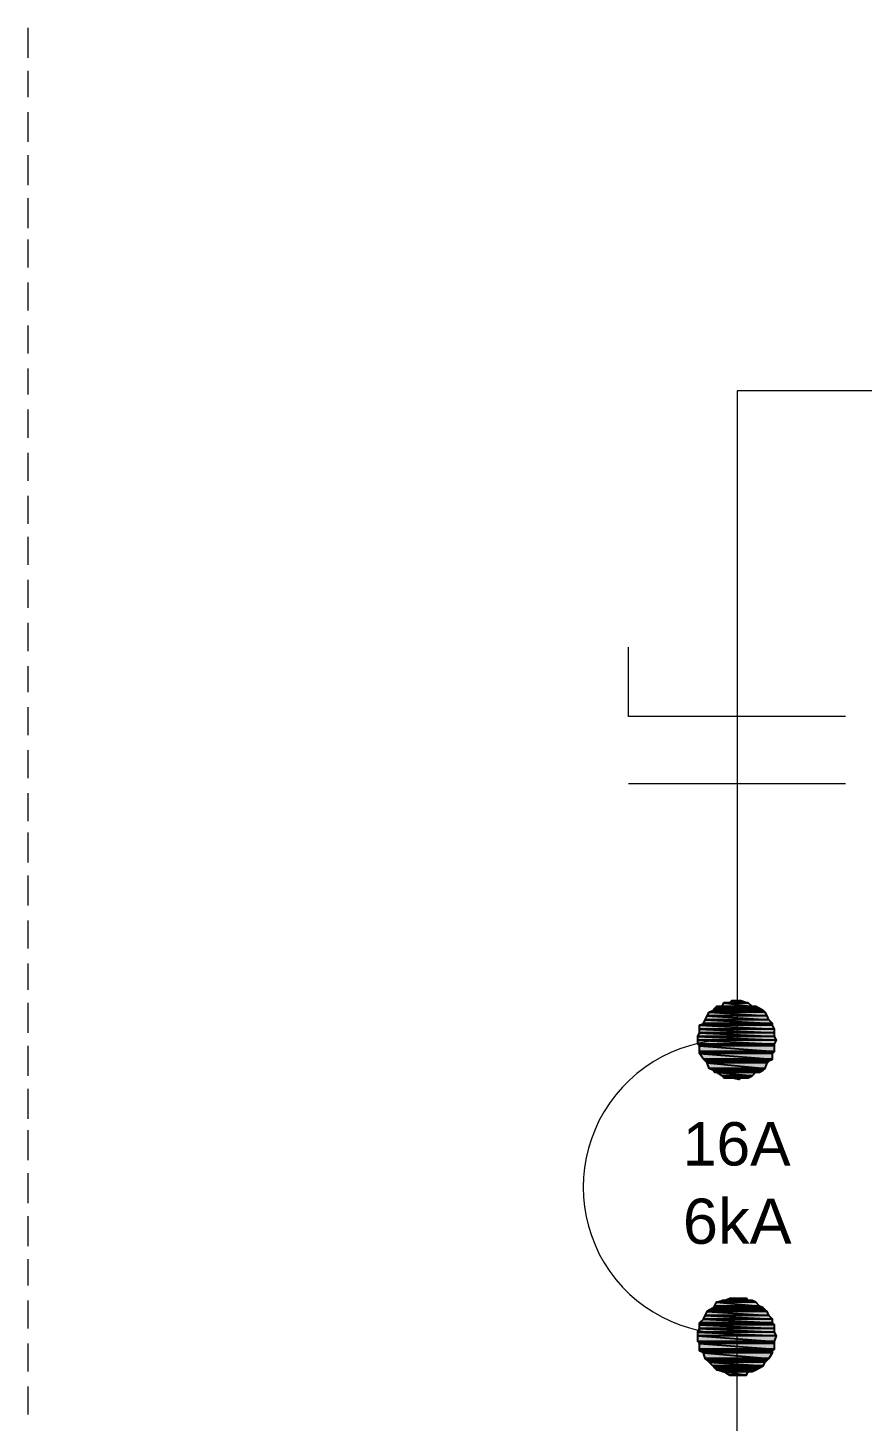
# Model space of a CAD drawing. Header units: millimetres. Extents: x 50 to 186, y -32 to 33.
# Drawn here: x 90.238 to 91.713, y 26.065 to 28.528 of the extents above; entities that cross this region are included whole.
import ezdxf

# ---------------------------------------------------------------- set-up
doc = ezdxf.new("R2010")
doc.units = ezdxf.units.MM
doc.layers.get('0').update_dxf_attribs({"lineweight": 30})
doc.styles.add('Arial0', font='arial.ttf', dxfattribs={"height": 3.14658})

msp = doc.modelspace()

# ---------------------------------------------------------------- hatches: boundary and pattern name
at = {"true_color": 0x000007}
h = msp.add_hatch(color=7, dxfattribs=at)
h.paths.add_polyline_path([(91.5251, 26.7976), (91.4556, 26.7976), (91.5317, 26.7943)])
h.paths.add_polyline_path([(91.4556, 26.7976), (91.5317, 26.7943), (91.4523, 26.7943)])
h = msp.add_hatch(color=7, dxfattribs=at)
h.paths.add_polyline_path([(91.5118, 26.8042), (91.4688, 26.8042), (91.5184, 26.7976)])
h.paths.add_polyline_path([(91.4688, 26.8042), (91.5184, 26.7976), (91.4655, 26.7976)])
h = msp.add_hatch(color=7, dxfattribs=at)
h.paths.add_polyline_path([(91.4986, 26.8075), (91.4821, 26.8075), (91.5085, 26.8042)])
h.paths.add_polyline_path([(91.4821, 26.8075), (91.5085, 26.8042), (91.4788, 26.8042)])
h = msp.add_hatch(color=7, dxfattribs=at)
h.paths.add_polyline_path([(91.5482, 26.7744), (91.4357, 26.7744), (91.5548, 26.7678)])
h.paths.add_polyline_path([(91.4357, 26.7744), (91.5548, 26.7678), (91.4324, 26.7678)])
h = msp.add_hatch(color=7, dxfattribs=at)
h.paths.add_polyline_path([(91.5449, 26.781), (91.4391, 26.781), (91.5482, 26.7744)])
h.paths.add_polyline_path([(91.4391, 26.781), (91.5482, 26.7744), (91.4357, 26.7744)])
h = msp.add_hatch(color=7, dxfattribs=at)
h.paths.add_polyline_path([(91.5416, 26.7876), (91.4424, 26.7876), (91.5449, 26.781)])
h.paths.add_polyline_path([(91.4424, 26.7876), (91.5449, 26.781), (91.4391, 26.781)])
h = msp.add_hatch(color=7, dxfattribs=at)
h.paths.add_polyline_path([(91.5383, 26.7909), (91.449, 26.7909), (91.5416, 26.7876)])
h.paths.add_polyline_path([(91.449, 26.7909), (91.5416, 26.7876), (91.4424, 26.7876)])
h = msp.add_hatch(color=7, dxfattribs=at)
h.paths.add_polyline_path([(91.5317, 26.7943), (91.4523, 26.7943), (91.5383, 26.7909)])
h.paths.add_polyline_path([(91.4523, 26.7943), (91.5383, 26.7909), (91.449, 26.7909)])
h = msp.add_hatch(color=7, dxfattribs=at)
h.paths.add_polyline_path([(91.5581, 26.7513), (91.4258, 26.7513), (91.5581, 26.7446)])
h.paths.add_polyline_path([(91.4258, 26.7513), (91.5581, 26.7446), (91.4225, 26.7446)])
h = msp.add_hatch(color=7, dxfattribs=at)
h.paths.add_polyline_path([(91.5548, 26.7678), (91.4324, 26.7678), (91.5548, 26.7645)])
h.paths.add_polyline_path([(91.4324, 26.7678), (91.5548, 26.7645), (91.4258, 26.7645)])
h = msp.add_hatch(color=7, dxfattribs=at)
h.paths.add_polyline_path([(91.5548, 26.7645), (91.4258, 26.7645), (91.5581, 26.7579)])
h.paths.add_polyline_path([(91.4258, 26.7645), (91.5581, 26.7579), (91.4258, 26.7579)])
h = msp.add_hatch(color=7, dxfattribs=at)
h.paths.add_polyline_path([(91.5581, 26.7579), (91.4258, 26.7579), (91.5581, 26.7513)])
h.paths.add_polyline_path([(91.4258, 26.7579), (91.5581, 26.7513), (91.4258, 26.7513)])
h = msp.add_hatch(color=7, dxfattribs=at)
h.paths.add_polyline_path([(91.5581, 26.7446), (91.4225, 26.7446), (91.5615, 26.738)])
h.paths.add_polyline_path([(91.4225, 26.7446), (91.5615, 26.738), (91.4225, 26.738)])
h = msp.add_hatch(color=7, dxfattribs=at)
h.paths.add_polyline_path([(91.5615, 26.738), (91.4225, 26.738), (91.5581, 26.7314)])
h.paths.add_polyline_path([(91.4225, 26.738), (91.5581, 26.7314), (91.4225, 26.7314)])
h = msp.add_hatch(color=7, dxfattribs=at)
h.paths.add_polyline_path([(91.5581, 26.7314), (91.4225, 26.7314), (91.5581, 26.7281)])
h.paths.add_polyline_path([(91.4225, 26.7314), (91.5581, 26.7281), (91.4258, 26.7281)])
h = msp.add_hatch(color=7, dxfattribs=at)
h.paths.add_polyline_path([(91.5581, 26.7281), (91.4258, 26.7281), (91.5581, 26.7182)])
h.paths.add_polyline_path([(91.4258, 26.7281), (91.5581, 26.7182), (91.4258, 26.7182)])
h = msp.add_hatch(color=7, dxfattribs=at)
h.paths.add_polyline_path([(91.5581, 26.7182), (91.4258, 26.7182), (91.5548, 26.7149)])
h.paths.add_polyline_path([(91.4258, 26.7182), (91.5548, 26.7149), (91.4258, 26.7149)])
h = msp.add_hatch(color=7, dxfattribs=at)
h.paths.add_polyline_path([(91.5548, 26.7149), (91.4258, 26.7149), (91.5548, 26.7049)])
h.paths.add_polyline_path([(91.4258, 26.7149), (91.5548, 26.7049), (91.4324, 26.7049)])
h = msp.add_hatch(color=7, dxfattribs=at)
h.paths.add_polyline_path([(91.5548, 26.7049), (91.4324, 26.7049), (91.5482, 26.7016)])
h.paths.add_polyline_path([(91.4324, 26.7049), (91.5482, 26.7016), (91.4357, 26.7016)])
h = msp.add_hatch(color=7, dxfattribs=at)
h.paths.add_polyline_path([(91.5482, 26.7016), (91.4357, 26.7016), (91.5449, 26.6983)])
h.paths.add_polyline_path([(91.4357, 26.7016), (91.5449, 26.6983), (91.4391, 26.6983)])
h = msp.add_hatch(color=7, dxfattribs=at)
h.paths.add_polyline_path([(91.5449, 26.6983), (91.4391, 26.6983), (91.5416, 26.6884)])
h.paths.add_polyline_path([(91.4391, 26.6983), (91.5416, 26.6884), (91.4424, 26.6884)])
h = msp.add_hatch(color=7, dxfattribs=at)
h.paths.add_polyline_path([(91.5416, 26.6884), (91.4424, 26.6884), (91.5383, 26.6851)])
h.paths.add_polyline_path([(91.4424, 26.6884), (91.5383, 26.6851), (91.449, 26.6851)])
h = msp.add_hatch(color=7, dxfattribs=at)
h.paths.add_polyline_path([(91.5383, 26.6851), (91.449, 26.6851), (91.5317, 26.6818)])
h.paths.add_polyline_path([(91.449, 26.6851), (91.5317, 26.6818), (91.4523, 26.6818)])
h = msp.add_hatch(color=7, dxfattribs=at)
h.paths.add_polyline_path([(91.5251, 26.6818), (91.4556, 26.6818), (91.5184, 26.6752)])
h.paths.add_polyline_path([(91.4556, 26.6818), (91.5184, 26.6752), (91.4655, 26.6752)])
h = msp.add_hatch(color=7, dxfattribs=at)
h.paths.add_polyline_path([(91.5184, 26.6752), (91.4655, 26.6752), (91.5118, 26.6719)])
h.paths.add_polyline_path([(91.4655, 26.6752), (91.5118, 26.6719), (91.4688, 26.6719)])
h = msp.add_hatch(color=7, dxfattribs=at)
h.paths.add_polyline_path([(91.4788, 26.6719), (91.4821, 26.6719), (91.4986, 26.6719)])
h.paths.add_polyline_path([(91.4821, 26.6719), (91.4986, 26.6719), (91.4953, 26.6686)])
h = msp.add_hatch(color=7, dxfattribs=at)
h.paths.add_polyline_path([(91.5184, 26.2782), (91.4655, 26.2782), (91.5251, 26.2749)])
h.paths.add_polyline_path([(91.4655, 26.2782), (91.5251, 26.2749), (91.4556, 26.2749)])
h = msp.add_hatch(color=7, dxfattribs=at)
h.paths.add_polyline_path([(91.5085, 26.2815), (91.4788, 26.2815), (91.5118, 26.2782)])
h.paths.add_polyline_path([(91.4788, 26.2815), (91.5118, 26.2782), (91.4688, 26.2782)])
h = msp.add_hatch(color=7, dxfattribs=at)
h.paths.add_polyline_path([(91.5449, 26.2584), (91.4391, 26.2584), (91.5482, 26.2517)])
h.paths.add_polyline_path([(91.4391, 26.2584), (91.5482, 26.2517), (91.4357, 26.2517)])
h = msp.add_hatch(color=7, dxfattribs=at)
h.paths.add_polyline_path([(91.5416, 26.2617), (91.4424, 26.2617), (91.5449, 26.2584)])
h.paths.add_polyline_path([(91.4424, 26.2617), (91.5449, 26.2584), (91.4391, 26.2584)])
h = msp.add_hatch(color=7, dxfattribs=at)
h.paths.add_polyline_path([(91.5383, 26.265), (91.449, 26.265), (91.5416, 26.2617)])
h.paths.add_polyline_path([(91.449, 26.265), (91.5416, 26.2617), (91.4424, 26.2617)])
h = msp.add_hatch(color=7, dxfattribs=at)
h.paths.add_polyline_path([(91.5317, 26.2683), (91.4523, 26.2683), (91.5383, 26.265)])
h.paths.add_polyline_path([(91.4523, 26.2683), (91.5383, 26.265), (91.449, 26.265)])
h = msp.add_hatch(color=7, dxfattribs=at)
h.paths.add_polyline_path([(91.5251, 26.2749), (91.4556, 26.2749), (91.5317, 26.2683)])
h.paths.add_polyline_path([(91.4556, 26.2749), (91.5317, 26.2683), (91.4523, 26.2683)])
h = msp.add_hatch(color=7, dxfattribs=at)
h.paths.add_polyline_path([(91.5548, 26.2451), (91.4324, 26.2451), (91.5548, 26.2385)])
h.paths.add_polyline_path([(91.4324, 26.2451), (91.5548, 26.2385), (91.4258, 26.2385)])
h = msp.add_hatch(color=7, dxfattribs=at)
h.paths.add_polyline_path([(91.5548, 26.2385), (91.4258, 26.2385), (91.5581, 26.2352)])
h.paths.add_polyline_path([(91.4258, 26.2385), (91.5581, 26.2352), (91.4258, 26.2352)])
h = msp.add_hatch(color=7, dxfattribs=at)
h.paths.add_polyline_path([(91.5581, 26.2352), (91.4258, 26.2352), (91.5581, 26.2286)])
h.paths.add_polyline_path([(91.4258, 26.2352), (91.5581, 26.2286), (91.4258, 26.2286)])
h = msp.add_hatch(color=7, dxfattribs=at)
h.paths.add_polyline_path([(91.5482, 26.2517), (91.4357, 26.2517), (91.5548, 26.2451)])
h.paths.add_polyline_path([(91.4357, 26.2517), (91.5548, 26.2451), (91.4324, 26.2451)])
h = msp.add_hatch(color=7, dxfattribs=at)
h.paths.add_polyline_path([(91.5581, 26.2286), (91.4258, 26.2286), (91.5581, 26.222)])
h.paths.add_polyline_path([(91.4258, 26.2286), (91.5581, 26.222), (91.4225, 26.222)])
h = msp.add_hatch(color=7, dxfattribs=at)
h.paths.add_polyline_path([(91.5581, 26.222), (91.4225, 26.222), (91.5615, 26.2154)])
h.paths.add_polyline_path([(91.4225, 26.222), (91.5615, 26.2154), (91.4225, 26.2154)])
h = msp.add_hatch(color=7, dxfattribs=at)
h.paths.add_polyline_path([(91.5615, 26.2154), (91.4225, 26.2154), (91.5581, 26.2054)])
h.paths.add_polyline_path([(91.4225, 26.2154), (91.5581, 26.2054), (91.4225, 26.2054)])
h = msp.add_hatch(color=7, dxfattribs=at)
h.paths.add_polyline_path([(91.5581, 26.2054), (91.4225, 26.2054), (91.5581, 26.2021)])
h.paths.add_polyline_path([(91.4225, 26.2054), (91.5581, 26.2021), (91.4258, 26.2021)])
h = msp.add_hatch(color=7, dxfattribs=at)
h.paths.add_polyline_path([(91.5581, 26.2021), (91.4258, 26.2021), (91.5581, 26.1922)])
h.paths.add_polyline_path([(91.4258, 26.2021), (91.5581, 26.1922), (91.4258, 26.1922)])
h = msp.add_hatch(color=7, dxfattribs=at)
h.paths.add_polyline_path([(91.5581, 26.1922), (91.4258, 26.1922), (91.5548, 26.1889)])
h.paths.add_polyline_path([(91.4258, 26.1922), (91.5548, 26.1889), (91.4258, 26.1889)])
h = msp.add_hatch(color=7, dxfattribs=at)
h.paths.add_polyline_path([(91.5548, 26.1889), (91.4258, 26.1889), (91.5548, 26.1856)])
h.paths.add_polyline_path([(91.4258, 26.1889), (91.5548, 26.1856), (91.4324, 26.1856)])
h = msp.add_hatch(color=7, dxfattribs=at)
h.paths.add_polyline_path([(91.5548, 26.1856), (91.4324, 26.1856), (91.5482, 26.1757)])
h.paths.add_polyline_path([(91.4324, 26.1856), (91.5482, 26.1757), (91.4357, 26.1757)])
h = msp.add_hatch(color=7, dxfattribs=at)
h.paths.add_polyline_path([(91.5482, 26.1757), (91.4357, 26.1757), (91.5449, 26.1724)])
h.paths.add_polyline_path([(91.4357, 26.1757), (91.5449, 26.1724), (91.4391, 26.1724)])
h = msp.add_hatch(color=7, dxfattribs=at)
h.paths.add_polyline_path([(91.5449, 26.1724), (91.4391, 26.1724), (91.5416, 26.169)])
h.paths.add_polyline_path([(91.4391, 26.1724), (91.5416, 26.169), (91.4424, 26.169)])
h = msp.add_hatch(color=7, dxfattribs=at)
h.paths.add_polyline_path([(91.5416, 26.169), (91.4424, 26.169), (91.5383, 26.1624)])
h.paths.add_polyline_path([(91.4424, 26.169), (91.5383, 26.1624), (91.449, 26.1624)])
h = msp.add_hatch(color=7, dxfattribs=at)
h.paths.add_polyline_path([(91.5383, 26.1624), (91.449, 26.1624), (91.5317, 26.1591)])
h.paths.add_polyline_path([(91.449, 26.1624), (91.5317, 26.1591), (91.4523, 26.1591)])
h = msp.add_hatch(color=7, dxfattribs=at)
h.paths.add_polyline_path([(91.5317, 26.1591), (91.4523, 26.1591), (91.5251, 26.1558)])
h.paths.add_polyline_path([(91.4523, 26.1591), (91.5251, 26.1558), (91.4556, 26.1558)])
h = msp.add_hatch(color=7, dxfattribs=at)
h.paths.add_polyline_path([(91.5251, 26.1558), (91.4556, 26.1558), (91.5184, 26.1525)])
h.paths.add_polyline_path([(91.4556, 26.1558), (91.5184, 26.1525), (91.4655, 26.1525)])
h = msp.add_hatch(color=7, dxfattribs=at)
h.paths.add_polyline_path([(91.5118, 26.1525), (91.4688, 26.1525), (91.5085, 26.1459)])
h.paths.add_polyline_path([(91.4688, 26.1525), (91.5085, 26.1459), (91.4788, 26.1459)])

# ---------------------------------------------------------------- linework, layer by layer
at = {"color": 6, "linetype": 'Continuous', "lineweight": 9, "true_color": 0x000006}
for points in [[(90.2383, 28.5276), (90.2383, 28.4747), (90.2383, 28.4747)], [(90.2383, 28.4516), (90.2383, 28.4052), (90.2383, 28.4052)], [(90.2383, 28.3788), (90.2383, 28.3259), (90.2383, 28.3259)], [(90.2383, 28.3027), (90.2383, 28.2498), (90.2383, 28.2498)], [(90.2383, 28.2266), (90.2383, 28.1737), (90.2383, 28.1737)], [(90.2383, 28.1538), (90.2383, 28.1042), (90.2383, 28.1042)], [(90.2383, 28.0778), (90.2383, 28.0281), (90.2383, 28.0281)], [(90.2383, 28.0017), (90.2383, 27.952), (90.2383, 27.952)], [(90.2383, 27.9256), (90.2383, 27.8793), (90.2383, 27.8793)], [(90.2383, 27.8528), (90.2383, 27.8032), (90.2383, 27.8032)], [(90.2383, 27.7767), (90.2383, 27.7271), (90.2383, 27.7271)], [(90.2383, 27.7006), (90.2383, 27.651), (90.2383, 27.651)], [(90.2383, 27.6279), (90.2383, 27.5782), (90.2383, 27.5782)], [(90.2383, 27.5518), (90.2383, 27.5022), (90.2383, 27.5022)], [(90.2383, 27.4757), (90.2383, 27.4261), (90.2383, 27.4261)], [(90.2383, 27.3996), (90.2383, 27.3533), (90.2383, 27.3533)], [(90.2383, 27.3268), (90.2383, 27.2772), (90.2383, 27.2772)], [(90.2383, 27.2508), (90.2383, 27.2011), (90.2383, 27.2011)], [(90.2383, 27.1747), (90.2383, 27.1251), (90.2383, 27.1251)], [(90.2383, 27.1052), (90.2383, 27.0523), (90.2383, 27.0523)], [(90.2383, 27.0291), (90.2383, 26.9762), (90.2383, 26.9762)], [(90.2383, 26.9497), (90.2383, 26.9001), (90.2383, 26.9001)], [(90.2383, 26.8736), (90.2383, 26.8273), (90.2383, 26.8273)], [(90.2383, 26.8042), (90.2383, 26.7513), (90.2383, 26.7513)], [(90.2383, 26.7281), (90.2383, 26.6752), (90.2383, 26.6752)], [(90.2383, 26.652), (90.2383, 26.5991), (90.2383, 26.5991)], [(90.2383, 26.5792), (90.2383, 26.5263), (90.2383, 26.5263)], [(90.2383, 26.5032), (90.2383, 26.4502), (90.2383, 26.4502)], [(90.2383, 26.4271), (90.2383, 26.3741), (90.2383, 26.3741)], [(90.2383, 26.351), (90.2383, 26.3047), (90.2383, 26.3047)], [(90.2383, 26.2782), (90.2383, 26.2286), (90.2383, 26.2286)], [(90.2383, 26.2021), (90.2383, 26.1525), (90.2383, 26.1525)], [(90.2383, 26.126), (90.2383, 26.0764), (90.2383, 26.0764)]]:
    msp.add_lwpolyline(points, dxfattribs=at)
at = {"color": 7, "linetype": 'Continuous', "lineweight": 9, "true_color": 0x000007}
for points in [[(97.9657, 27.8859), (91.492, 27.8859), (91.492, 26.738)], [(91.6838, 27.3103), (91.492, 27.3103), (91.3001, 27.3103), (91.3001, 27.4327)], [(91.6838, 27.1912), (91.492, 27.1912), (91.3001, 27.1912)], [(91.492, 24.5448), (91.492, 26.2154), (91.492, 26.2154)]]:
    msp.add_lwpolyline(points, dxfattribs=at)
at = {"color": 7, "linetype": 'Continuous', "lineweight": -2, "true_color": 0x000007}
for points in [[(91.4556, 26.7976), (91.5317, 26.7943), (91.4523, 26.7943)], [(91.4655, 26.7976), (91.5251, 26.7976), (91.4556, 26.7976)], [(91.5251, 26.7976), (91.4556, 26.7976), (91.5317, 26.7943)], [(91.4688, 26.8042), (91.5184, 26.7976), (91.4655, 26.7976)], [(91.5184, 26.7976), (91.4655, 26.7976), (91.5251, 26.7976)], [(91.4788, 26.8042), (91.5118, 26.8042), (91.4688, 26.8042)], [(91.5118, 26.8042), (91.4688, 26.8042), (91.5184, 26.7976)], [(91.4821, 26.8075), (91.5085, 26.8042), (91.4788, 26.8042)], [(91.5085, 26.8042), (91.4788, 26.8042), (91.5118, 26.8042)], [(91.4953, 26.8075), (91.4986, 26.8075), (91.4821, 26.8075)], [(91.4986, 26.8075), (91.4821, 26.8075), (91.5085, 26.8042)], [(91.4357, 26.7744), (91.5548, 26.7678), (91.4324, 26.7678)], [(91.4391, 26.781), (91.5482, 26.7744), (91.4357, 26.7744)], [(91.5482, 26.7744), (91.4357, 26.7744), (91.5548, 26.7678)], [(91.4424, 26.7876), (91.5449, 26.781), (91.4391, 26.781)], [(91.5449, 26.781), (91.4391, 26.781), (91.5482, 26.7744)], [(91.449, 26.7909), (91.5416, 26.7876), (91.4424, 26.7876)], [(91.5416, 26.7876), (91.4424, 26.7876), (91.5449, 26.781)], [(91.4523, 26.7943), (91.5383, 26.7909), (91.449, 26.7909)], [(91.5383, 26.7909), (91.449, 26.7909), (91.5416, 26.7876)], [(91.5317, 26.7943), (91.4523, 26.7943), (91.5383, 26.7909)], [(91.4258, 26.7513), (91.5581, 26.7446), (91.4225, 26.7446)], [(91.4324, 26.7678), (91.5548, 26.7645), (91.4258, 26.7645)], [(91.5548, 26.7645), (91.4258, 26.7645), (91.5581, 26.7579)], [(91.4258, 26.7645), (91.5581, 26.7579), (91.4258, 26.7579)], [(91.5581, 26.7579), (91.4258, 26.7579), (91.5581, 26.7513)], [(91.4258, 26.7579), (91.5581, 26.7513), (91.4258, 26.7513)], [(91.5581, 26.7513), (91.4258, 26.7513), (91.5581, 26.7446)], [(91.5548, 26.7678), (91.4324, 26.7678), (91.5548, 26.7645)], [(91.5581, 26.7446), (91.4225, 26.7446), (91.5615, 26.738)], [(91.4225, 26.7446), (91.5615, 26.738), (91.4225, 26.738)], [(91.5615, 26.738), (91.4225, 26.738), (91.5581, 26.7314)], [(91.4225, 26.738), (91.5581, 26.7314), (91.4225, 26.7314)], [(91.5581, 26.7314), (91.4225, 26.7314), (91.5581, 26.7281)], [(91.4225, 26.7314), (91.5581, 26.7281), (91.4258, 26.7281)], [(91.5581, 26.7281), (91.4258, 26.7281), (91.5581, 26.7182)], [(91.4258, 26.7281), (91.5581, 26.7182), (91.4258, 26.7182)], [(91.5581, 26.7182), (91.4258, 26.7182), (91.5548, 26.7149)], [(91.4258, 26.7182), (91.5548, 26.7149), (91.4258, 26.7149)], [(91.5548, 26.7149), (91.4258, 26.7149), (91.5548, 26.7049)], [(91.4258, 26.7149), (91.5548, 26.7049), (91.4324, 26.7049)], [(91.5548, 26.7049), (91.4324, 26.7049), (91.5482, 26.7016)], [(91.4324, 26.7049), (91.5482, 26.7016), (91.4357, 26.7016)], [(91.5482, 26.7016), (91.4357, 26.7016), (91.5449, 26.6983)], [(91.4357, 26.7016), (91.5449, 26.6983), (91.4391, 26.6983)], [(91.5449, 26.6983), (91.4391, 26.6983), (91.5416, 26.6884)], [(91.4391, 26.6983), (91.5416, 26.6884), (91.4424, 26.6884)], [(91.5416, 26.6884), (91.4424, 26.6884), (91.5383, 26.6851)], [(91.4424, 26.6884), (91.5383, 26.6851), (91.449, 26.6851)], [(91.5383, 26.6851), (91.449, 26.6851), (91.5317, 26.6818)], [(91.449, 26.6851), (91.5317, 26.6818), (91.4523, 26.6818)], [(91.5317, 26.6818), (91.4523, 26.6818), (91.5251, 26.6818)], [(91.4523, 26.6818), (91.5251, 26.6818), (91.4556, 26.6818)], [(91.5251, 26.6818), (91.4556, 26.6818), (91.5184, 26.6752)], [(91.4556, 26.6818), (91.5184, 26.6752), (91.4655, 26.6752)], [(91.5184, 26.6752), (91.4655, 26.6752), (91.5118, 26.6719)], [(91.4655, 26.6752), (91.5118, 26.6719), (91.4688, 26.6719)], [(91.5118, 26.6719), (91.4688, 26.6719), (91.5085, 26.6719)], [(91.4688, 26.6719), (91.5085, 26.6719), (91.4788, 26.6719)], [(91.4788, 26.6719), (91.4821, 26.6719), (91.4986, 26.6719)], [(91.4788, 26.6719), (91.5085, 26.6719), (91.4986, 26.6719)], [(91.4821, 26.6719), (91.4986, 26.6719), (91.4953, 26.6686)], [(91.4655, 26.2782), (91.5251, 26.2749), (91.4556, 26.2749)], [(91.4688, 26.2782), (91.5184, 26.2782), (91.4655, 26.2782)], [(91.5184, 26.2782), (91.4655, 26.2782), (91.5251, 26.2749)], [(91.4788, 26.2815), (91.5118, 26.2782), (91.4688, 26.2782)], [(91.5118, 26.2782), (91.4688, 26.2782), (91.5184, 26.2782)], [(91.4821, 26.2815), (91.5085, 26.2815), (91.4788, 26.2815)], [(91.5085, 26.2815), (91.4788, 26.2815), (91.5118, 26.2782)], [(91.4953, 26.2815), (91.4986, 26.2815), (91.4821, 26.2815)], [(91.4986, 26.2815), (91.4821, 26.2815), (91.5085, 26.2815)], [(91.4391, 26.2584), (91.5482, 26.2517), (91.4357, 26.2517)], [(91.4424, 26.2617), (91.5449, 26.2584), (91.4391, 26.2584)], [(91.5449, 26.2584), (91.4391, 26.2584), (91.5482, 26.2517)], [(91.449, 26.265), (91.5416, 26.2617), (91.4424, 26.2617)], [(91.5416, 26.2617), (91.4424, 26.2617), (91.5449, 26.2584)], [(91.4523, 26.2683), (91.5383, 26.265), (91.449, 26.265)], [(91.5383, 26.265), (91.449, 26.265), (91.5416, 26.2617)], [(91.4556, 26.2749), (91.5317, 26.2683), (91.4523, 26.2683)], [(91.5317, 26.2683), (91.4523, 26.2683), (91.5383, 26.265)], [(91.5251, 26.2749), (91.4556, 26.2749), (91.5317, 26.2683)], [(91.4324, 26.2451), (91.5548, 26.2385), (91.4258, 26.2385)], [(91.5548, 26.2385), (91.4258, 26.2385), (91.5581, 26.2352)], [(91.4258, 26.2385), (91.5581, 26.2352), (91.4258, 26.2352)], [(91.5581, 26.2352), (91.4258, 26.2352), (91.5581, 26.2286)], [(91.4258, 26.2352), (91.5581, 26.2286), (91.4258, 26.2286)], [(91.4357, 26.2517), (91.5548, 26.2451), (91.4324, 26.2451)], [(91.5548, 26.2451), (91.4324, 26.2451), (91.5548, 26.2385)], [(91.5482, 26.2517), (91.4357, 26.2517), (91.5548, 26.2451)], [(91.4258, 26.2286), (91.5581, 26.222), (91.4225, 26.222)], [(91.5581, 26.222), (91.4225, 26.222), (91.5615, 26.2154)], [(91.4225, 26.222), (91.5615, 26.2154), (91.4225, 26.2154)], [(91.5615, 26.2154), (91.4225, 26.2154), (91.5581, 26.2054)], [(91.4225, 26.2154), (91.5581, 26.2054), (91.4225, 26.2054)], [(91.5581, 26.2054), (91.4225, 26.2054), (91.5581, 26.2021)], [(91.4225, 26.2054), (91.5581, 26.2021), (91.4258, 26.2021)], [(91.5581, 26.2286), (91.4258, 26.2286), (91.5581, 26.222)], [(91.5581, 26.2021), (91.4258, 26.2021), (91.5581, 26.1922)], [(91.4258, 26.2021), (91.5581, 26.1922), (91.4258, 26.1922)], [(91.5581, 26.1922), (91.4258, 26.1922), (91.5548, 26.1889)], [(91.4258, 26.1922), (91.5548, 26.1889), (91.4258, 26.1889)], [(91.5548, 26.1889), (91.4258, 26.1889), (91.5548, 26.1856)], [(91.4258, 26.1889), (91.5548, 26.1856), (91.4324, 26.1856)], [(91.5548, 26.1856), (91.4324, 26.1856), (91.5482, 26.1757)], [(91.4324, 26.1856), (91.5482, 26.1757), (91.4357, 26.1757)], [(91.5482, 26.1757), (91.4357, 26.1757), (91.5449, 26.1724)], [(91.4357, 26.1757), (91.5449, 26.1724), (91.4391, 26.1724)], [(91.5449, 26.1724), (91.4391, 26.1724), (91.5416, 26.169)], [(91.4391, 26.1724), (91.5416, 26.169), (91.4424, 26.169)], [(91.5416, 26.169), (91.4424, 26.169), (91.5383, 26.1624)], [(91.4424, 26.169), (91.5383, 26.1624), (91.449, 26.1624)], [(91.5383, 26.1624), (91.449, 26.1624), (91.5317, 26.1591)], [(91.449, 26.1624), (91.5317, 26.1591), (91.4523, 26.1591)], [(91.5317, 26.1591), (91.4523, 26.1591), (91.5251, 26.1558)], [(91.4523, 26.1591), (91.5251, 26.1558), (91.4556, 26.1558)], [(91.5251, 26.1558), (91.4556, 26.1558), (91.5184, 26.1525)], [(91.4556, 26.1558), (91.5184, 26.1525), (91.4655, 26.1525)], [(91.5184, 26.1525), (91.4655, 26.1525), (91.5118, 26.1525)], [(91.4655, 26.1525), (91.5118, 26.1525), (91.4688, 26.1525)], [(91.5118, 26.1525), (91.4688, 26.1525), (91.5085, 26.1459)], [(91.4688, 26.1525), (91.5085, 26.1459), (91.4788, 26.1459)], [(91.4788, 26.1459), (91.4821, 26.1459), (91.4986, 26.1459)], [(91.4788, 26.1459), (91.5085, 26.1459), (91.4986, 26.1459)], [(91.4821, 26.1459), (91.4986, 26.1459), (91.4953, 26.1459)]]:
    msp.add_lwpolyline(points, close=True, dxfattribs=at)
at = {"color": 7, "linetype": 'Continuous', "lineweight": 9, "true_color": 0x000007}
msp.add_open_spline([(91.4953, 26.738), (91.3994, 26.7446), (91.3067, 26.695), (91.2571, 26.6123), (91.2571, 26.6123), (91.2075, 26.5296), (91.2075, 26.4271), (91.2571, 26.3444), (91.2571, 26.3444), (91.3067, 26.2617), (91.3994, 26.2154), (91.4953, 26.2187)], degree=3, knots=[0, 0, 0, 0, 0.083333, 0.083333, 0.083333, 0.083334, 0.166667, 0.166667, 0.166667, 0.166668, 1, 1, 1, 1], dxfattribs=at)

# ---------------------------------------------------------------- texts
at = {"color": 7, "true_color": 0x000007, "style": 'Arial0'}
for s, height, p in [('16A', 0.07662, (91.3961, 26.5167)), ('6kA', 0.0799, (91.3961, 26.3783))]:
    msp.add_text(s, height=height, dxfattribs=at).set_placement(p)

doc.saveas('drawing.dxf')
